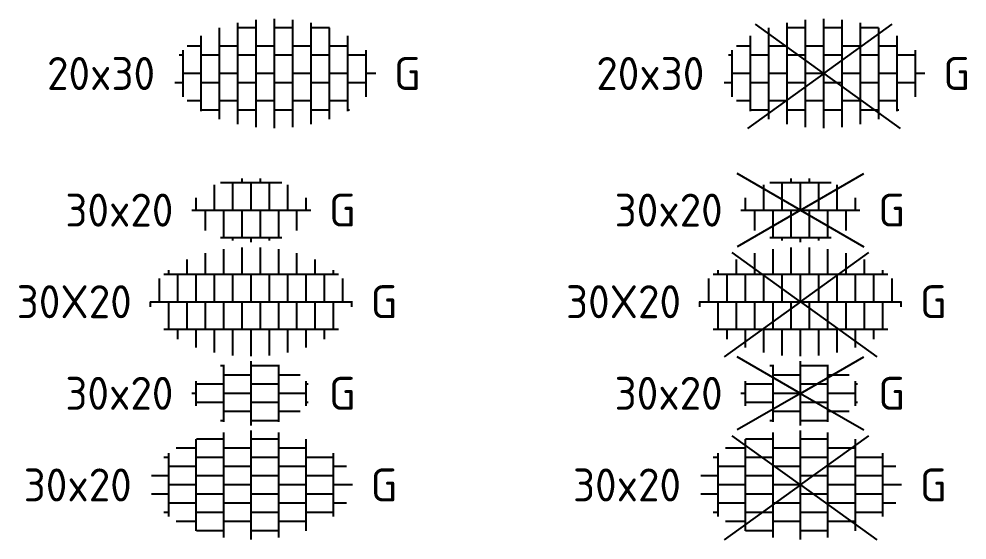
# Model space of a CAD drawing. Header units: metres. Extents: x -77 to 448, y 4806 to 5239.
# Drawn here: x 131.88 to 142.24, y 4976.91 to 4982.6 of the extents above; entities that cross this region are included whole.
import ezdxf
from ezdxf.enums import TextEntityAlignment as Align

# ---------------------------------------------------------------- set-up
doc = ezdxf.new("R2010")
doc.units = ezdxf.units.M
doc.layers.add('V-WE-VH-OPENVERHARDING_STRAATBAKSTEEN-S', color=90, linetype='Continuous', lineweight=25)
doc.styles.add('NLCS-ISO', font='NLCS-ISO.ttf')

# ---------------------------------------------------------------- blocks, each defined once
blk = doc.blocks.new('SVH-TEGEL_200X300_HALFST-SO')
for p, q in [((-2, -2.773), (-2, 2.773)), ((-1, -2.926), (-1, 2.926)), ((0, -2.975), (0, 2.975)), ((1, -2.926), (1, 2.926)), ((2, -2.773), (2, 2.773)), ((-3, -2.498), (-3, 2.498)), ((-1, 2.5), (-2, 2.5)), ((1, 2.5), (0, 2.5)), ((2.995, 2.5), (2, 2.5)), ((3, -2.498), (3, 2.498)), ((-4, -2.052), (-4, 2.052)), ((4, -2.052), (4, 2.052)), ((-5, -1.266), (-5, 1.266)), ((-4, 1.5), (-4.771, 1.5)), ((-2, 1.5), (-3, 1.5)), ((0, 1.5), (-1, 1.5)), ((2, 1.5), (1, 1.5)), ((4, 1.5), (3, 1.5)), ((5, -1.266), (5, 1.266)), ((-5, 1), (-5.204, 1)), ((-3, 1), (-4, 1)), ((-1, 1), (-2, 1)), ((1, 1), (0, 1)), ((3, 1), (2, 1)), ((5, 1), (4, 1)), ((-4, 0), (-5, 0)), ((-2, 0), (-3, 0)), ((0, 0), (-1, 0)), ((-5, -0.5), (-5.446, -0.5)), ((-3, -0.5), (-4, -0.5)), ((-1, -0.5), (-2, -0.5)), ((1, -0.5), (0, -0.5)), ((2, 0), (1, 0)), ((3, -0.5), (2, -0.5)), ((4, 0), (3, 0)), ((5, -0.5), (4, -0.5)), ((5.525, 0), (5, 0)), ((-4, -1.5), (-4.771, -1.5)), ((-2, -1.5), (-3, -1.5)), ((0, -1.5), (-1, -1.5)), ((2, -1.5), (1, -1.5)), ((4, -1.5), (3, -1.5)), ((-3, -2), (-4, -2)), ((-1, -2), (-2, -2)), ((1, -2), (0, -2)), ((3, -2), (2, -2)), ((4.09, -2), (4, -2))]:
    blk.add_line(p, q)
at = {"style": 'NLCS-ISO'}
blk.add_attdef('FORMAAT', text='', height=1.8, dxfattribs=at).set_placement((-6.525, 0), align=Align.MIDDLE_RIGHT)
blk.add_attdef('KLEUR', text='', height=1.8, dxfattribs=at).set_placement((6.525, 0), align=Align.MIDDLE_LEFT)
at = {"style": 'NLCS-ISO', "flags": 1}
blk.add_attdef('FUNCTIE', text='', height=1.8, dxfattribs=at).set_placement((0, -3.975), align=Align.TOP_CENTER)
blk = doc.blocks.new('SVH-TEGEL_300X200_HALFST-SO')
for p, q in [((-1.5, -2.863), (-1.5, 2.863)), ((0, -2.975), (0, 2.975)), ((1.5, -2.863), (1.5, 2.863)), ((-3, -2.498), (-3, 2.498)), ((-1.5, 2.5), (-2.995, 2.5)), ((1.5, 2.5), (0, 2.5)), ((3, -2.498), (3, 2.498)), ((-4.5, -1.726), (-4.5, 1.726)), ((-3, 2), (-4.09, 2)), ((0, 2), (-1.5, 2)), ((3, 2), (1.5, 2)), ((4.5, -1.726), (4.5, 1.726)), ((-4.5, 1.5), (-4.771, 1.5)), ((-1.5, 1.5), (-3, 1.5)), ((1.5, 1.5), (0, 1.5)), ((4.5, 1.5), (3, 1.5)), ((-3, 1), (-4.5, 1)), ((0, 1), (-1.5, 1)), ((3, 1), (1.5, 1)), ((5.204, 1), (4.5, 1)), ((-4.5, 0.5), (-5.446, 0.5)), ((-3, 0), (-4.5, 0)), ((-1.5, 0.5), (-3, 0.5)), ((0, 0), (-1.5, 0)), ((1.5, 0.5), (0, 0.5)), ((3, 0), (1.5, 0)), ((4.5, 0.5), (3, 0.5)), ((-4.5, -0.5), (-5.446, -0.5)), ((-1.5, -0.5), (-3, -0.5)), ((1.5, -0.5), (0, -0.5)), ((4.5, -0.5), (3, -0.5)), ((5.525, 0), (4.5, 0)), ((-3, -1), (-4.5, -1)), ((0, -1), (-1.5, -1)), ((3, -1), (1.5, -1)), ((5.204, -1), (4.5, -1)), ((-4.5, -1.5), (-4.771, -1.5)), ((-1.5, -1.5), (-3, -1.5)), ((1.5, -1.5), (0, -1.5)), ((4.5, -1.5), (3, -1.5)), ((-3, -2), (-4.09, -2)), ((0, -2), (-1.5, -2)), ((3, -2), (1.5, -2)), ((-1.5, -2.5), (-2.995, -2.5)), ((1.5, -2.5), (0, -2.5))]:
    blk.add_line(p, q)
at = {"style": 'NLCS-ISO'}
blk.add_attdef('FORMAAT', text='', height=1.8, dxfattribs=at).set_placement((-6.525, 0), align=Align.MIDDLE_RIGHT)
blk.add_attdef('KLEUR', text='', height=1.8, dxfattribs=at).set_placement((6.525, 0), align=Align.MIDDLE_LEFT)
at = {"style": 'NLCS-ISO', "flags": 1}
blk.add_attdef('FUNCTIE', text='', height=1.8, dxfattribs=at).set_placement((-0.069, -3.973), align=Align.TOP_CENTER)
blk = doc.blocks.new('SVH-TEGEL_300X200_HALFST_KL-SO')
for p, q in [((0, -1.75), (0, 1.75)), ((-1.5, 1.5), (-1.674, 1.5)), ((-1.5, -1.552), (-1.5, 1.552)), ((1.5, 1.5), (0, 1.5)), ((1.5, -1.552), (1.5, 1.552)), ((-3, -0.673), (-3, 0.673)), ((0, 1), (-1.5, 1)), ((2.667, 1), (1.5, 1)), ((3, -0.673), (3, 0.673)), ((-3, 0), (-3.25, 0)), ((-1.5, 0.5), (-3, 0.5)), ((0, 0), (-1.5, 0)), ((1.5, 0.5), (0, 0.5)), ((3, 0), (1.5, 0)), ((3.115, 0.5), (3, 0.5)), ((-1.5, -0.5), (-3, -0.5)), ((1.5, -0.5), (0, -0.5)), ((3.115, -0.5), (3, -0.5)), ((0, -1), (-1.5, -1)), ((2.667, -1), (1.5, -1)), ((-1.5, -1.5), (-1.674, -1.5)), ((1.5, -1.5), (0, -1.5))]:
    blk.add_line(p, q)
at = {"style": 'NLCS-ISO'}
blk.add_attdef('FORMAAT', text='', height=1.8, dxfattribs=at).set_placement((-4.25, 0), align=Align.MIDDLE_RIGHT)
blk.add_attdef('KLEUR', text='', height=1.8, dxfattribs=at).set_placement((4.25, 0), align=Align.MIDDLE_LEFT)
at = {"style": 'NLCS-ISO', "flags": 1}
blk.add_attdef('FUNCTIE', text='', height=1.8, dxfattribs=at).set_placement((0, -2.75), align=Align.TOP_CENTER)
blk = doc.blocks.new('SVH-TEGEL_300X200_LINT-SO')
for p, q in [((-2.5, 1.5), (-2.5, 2.653)), ((-1.5, 1.5), (-1.5, 2.863)), ((-0.5, 1.5), (-0.5, 2.963)), ((0.5, 1.5), (0.5, 2.963)), ((1.5, 1.5), (1.5, 2.863)), ((2.5, 1.5), (2.5, 2.653)), ((-3.5, 1.5), (-3.5, 2.302)), ((3.5, 1.5), (3.5, 2.302)), ((-4.5, 1.5), (-4.5, 1.726)), ((4.5, 1.5), (4.5, 1.726)), ((-5, 0), (-5, 1.266)), ((-4.771, 1.5), (4.771, 1.5)), ((-4, 0), (-4, 1.5)), ((-3, 0), (-3, 1.5)), ((-2, 0), (-2, 1.5)), ((-1, 0), (-1, 1.5)), ((0, 0), (0, 1.5)), ((1, 0), (1, 1.5)), ((2, 0), (2, 1.5)), ((3, 0), (3, 1.5)), ((4, 0), (4, 1.5)), ((5, 0), (5, 1.266)), ((-5.525, 0), (5.525, 0)), ((-5.5, -0.283), (-5.5, 0)), ((-4.5, -1.5), (-4.5, 0)), ((-3.5, -1.5), (-3.5, 0)), ((-2.5, -1.5), (-2.5, 0)), ((-1.5, -1.5), (-1.5, 0)), ((-0.5, -1.5), (-0.5, 0)), ((0.5, -1.5), (0.5, 0)), ((1.5, -1.5), (1.5, 0)), ((2.5, -1.5), (2.5, 0)), ((3.5, -1.5), (3.5, 0)), ((4.5, -1.5), (4.5, 0)), ((5.5, -0.283), (5.5, 0)), ((-4.771, -1.5), (4.771, -1.5)), ((-4, -2.052), (-4, -1.5)), ((-3, -2.498), (-3, -1.5)), ((-2, -2.773), (-2, -1.5)), ((-1, -2.926), (-1, -1.5)), ((0, -2.975), (0, -1.5)), ((1, -2.926), (1, -1.5)), ((2, -2.773), (2, -1.5)), ((3, -2.498), (3, -1.5)), ((4, -2.052), (4, -1.5))]:
    blk.add_line(p, q)
at = {"style": 'NLCS-ISO'}
blk.add_attdef('FORMAAT', text='', height=1.8, dxfattribs=at).set_placement((-6.525, 0), align=Align.MIDDLE_RIGHT)
blk.add_attdef('KLEUR', text='', height=1.8, dxfattribs=at).set_placement((6.525, 0), align=Align.MIDDLE_LEFT)
at = {"style": 'NLCS-ISO', "flags": 1}
blk.add_attdef('FUNCTIE', text='', height=1.8, dxfattribs=at).set_placement((0, -3.975), align=Align.TOP_CENTER)
blk = doc.blocks.new('SVH-TEGEL_300X200_LINT_KL-SO')
for p, q in [((-0.5, 1.5), (-0.5, 1.729)), ((0.5, 1.5), (0.5, 1.729)), ((-2, 0), (-2, 1.379)), ((-1.674, 1.5), (1.674, 1.5)), ((-1.5, 1.5), (-1.5, 1.552)), ((-1, 0), (-1, 1.5)), ((0, 0), (0, 1.5)), ((1, 0), (1, 1.5)), ((1.5, 1.5), (1.5, 1.552)), ((2, 0), (2, 1.379)), ((-3, 0), (-3, 0.673)), ((3, 0), (3, 0.673)), ((-3.25, 0), (3.25, 0)), ((-2.5, -1.118), (-2.5, 0)), ((-1.5, -1.5), (-1.5, 0)), ((-0.5, -1.5), (-0.5, 0)), ((0.5, -1.5), (0.5, 0)), ((1.5, -1.5), (1.5, 0)), ((2.5, -1.118), (2.5, 0)), ((-1.674, -1.5), (1.674, -1.5)), ((-1, -1.665), (-1, -1.5)), ((0, -1.75), (0, -1.5)), ((1, -1.665), (1, -1.5))]:
    blk.add_line(p, q)
at = {"style": 'NLCS-ISO'}
blk.add_attdef('FORMAAT', text='', height=1.8, dxfattribs=at).set_placement((-4.25, 0), align=Align.MIDDLE_RIGHT)
blk.add_attdef('KLEUR', text='', height=1.8, dxfattribs=at).set_placement((4.25, 0), align=Align.MIDDLE_LEFT)
at = {"style": 'NLCS-ISO', "flags": 1}
blk.add_attdef('FUNCTIE', text='', height=1.8, dxfattribs=at).set_placement((0, -2.75), align=Align.TOP_CENTER)
blk = doc.blocks.new('V-SVH-TEGEL_200X300_HALFST-SO')
for p, q in [((0, 0), (-3.728, 2.684)), ((-2, -2.773), (-2, 2.773)), ((-1, -2.926), (-1, 2.926)), ((0, -2.975), (0, 2.975)), ((0, 0), (3.728, 2.684)), ((1, -2.926), (1, 2.926)), ((2, -2.773), (2, 2.773)), ((-3, -2.498), (-3, 2.498)), ((-1, 2.5), (-2, 2.5)), ((1, 2.5), (0, 2.5)), ((2.995, 2.5), (2, 2.5)), ((3, -2.498), (3, 2.498)), ((-4, -2.052), (-4, 2.052)), ((4, -2.052), (4, 2.052)), ((-5, -1.266), (-5, 1.266)), ((-4, 1.5), (-4.771, 1.5)), ((-2, 1.5), (-3, 1.5)), ((0, 1.5), (-1, 1.5)), ((2, 1.5), (1, 1.5)), ((4, 1.5), (3, 1.5)), ((5, -1.266), (5, 1.266)), ((-5, 1), (-5.204, 1)), ((-3, 1), (-4, 1)), ((-1, 1), (-2, 1)), ((1, 1), (0, 1)), ((3, 1), (2, 1)), ((5, 1), (4, 1)), ((-4, 0), (-5, 0)), ((0, 0), (-4.172, -3.003)), ((-2, 0), (-3, 0)), ((0, 0), (-1, 0)), ((-5, -0.5), (-5.446, -0.5)), ((-3, -0.5), (-4, -0.5)), ((-1, -0.5), (-2, -0.5)), ((0, 0), (4.172, -3.003)), ((1, -0.5), (0, -0.5)), ((2, 0), (1, 0)), ((3, -0.5), (2, -0.5)), ((4, 0), (3, 0)), ((5, -0.5), (4, -0.5)), ((5.525, 0), (5, 0)), ((-4, -1.5), (-4.771, -1.5)), ((-2, -1.5), (-3, -1.5)), ((0, -1.5), (-1, -1.5)), ((2, -1.5), (1, -1.5)), ((4, -1.5), (3, -1.5)), ((-3, -2), (-4, -2)), ((-1, -2), (-2, -2)), ((1, -2), (0, -2)), ((3, -2), (2, -2)), ((4.09, -2), (4, -2))]:
    blk.add_line(p, q)
at = {"style": 'NLCS-ISO'}
blk.add_attdef('FORMAAT', text='', height=1.8, dxfattribs=at).set_placement((-6.525, 0), align=Align.MIDDLE_RIGHT)
blk.add_attdef('KLEUR', text='', height=1.8, dxfattribs=at).set_placement((6.525, 0), align=Align.MIDDLE_LEFT)
at = {"style": 'NLCS-ISO', "flags": 1}
blk.add_attdef('FUNCTIE', text='', height=1.8, dxfattribs=at).set_placement((0, -3.975), align=Align.TOP_CENTER)
blk = doc.blocks.new('V-SVH-TEGEL_300X200_HALFST-SO')
for p, q in [((0, 0), (-3.728, 2.684)), ((-1.5, -2.863), (-1.5, 2.863)), ((0, -2.975), (0, 2.975)), ((0, 0), (3.728, 2.684)), ((1.5, -2.863), (1.5, 2.863)), ((-3, -2.498), (-3, 2.498)), ((-1.5, 2.5), (-2.995, 2.5)), ((1.5, 2.5), (0, 2.5)), ((3, -2.498), (3, 2.498)), ((-4.5, -1.726), (-4.5, 1.726)), ((-3, 2), (-4.09, 2)), ((0, 2), (-1.5, 2)), ((3, 2), (1.5, 2)), ((4.5, -1.726), (4.5, 1.726)), ((-4.5, 1.5), (-4.771, 1.5)), ((-1.5, 1.5), (-3, 1.5)), ((1.5, 1.5), (0, 1.5)), ((4.5, 1.5), (3, 1.5)), ((-3, 1), (-4.5, 1)), ((0, 1), (-1.5, 1)), ((3, 1), (1.5, 1)), ((5.204, 1), (4.5, 1)), ((-4.5, 0.5), (-5.446, 0.5)), ((-3, 0), (-4.5, 0)), ((0, 0), (-4.172, -3.003)), ((-1.5, 0.5), (-3, 0.5)), ((0, 0), (-1.5, 0)), ((1.5, 0.5), (0, 0.5)), ((3, 0), (1.5, 0)), ((4.5, 0.5), (3, 0.5)), ((-4.5, -0.5), (-5.446, -0.5)), ((-1.5, -0.5), (-3, -0.5)), ((0, 0), (4.172, -3.003)), ((1.5, -0.5), (0, -0.5)), ((4.5, -0.5), (3, -0.5)), ((5.525, 0), (4.5, 0)), ((-3, -1), (-4.5, -1)), ((0, -1), (-1.5, -1)), ((3, -1), (1.5, -1)), ((5.204, -1), (4.5, -1)), ((-4.5, -1.5), (-4.771, -1.5)), ((-1.5, -1.5), (-3, -1.5)), ((1.5, -1.5), (0, -1.5)), ((4.5, -1.5), (3, -1.5)), ((-3, -2), (-4.09, -2)), ((0, -2), (-1.5, -2)), ((3, -2), (1.5, -2)), ((-1.5, -2.5), (-2.995, -2.5)), ((1.5, -2.5), (0, -2.5))]:
    blk.add_line(p, q)
at = {"style": 'NLCS-ISO'}
blk.add_attdef('FORMAAT', text='', height=1.8, dxfattribs=at).set_placement((-6.525, 0), align=Align.MIDDLE_RIGHT)
blk.add_attdef('KLEUR', text='', height=1.8, dxfattribs=at).set_placement((6.525, 0), align=Align.MIDDLE_LEFT)
at = {"style": 'NLCS-ISO', "flags": 1}
blk.add_attdef('FUNCTIE', text='', height=1.8, dxfattribs=at).set_placement((-0.069, -3.973), align=Align.TOP_CENTER)
blk = doc.blocks.new('V-SVH-TEGEL_300X200_HALFST_KL-SO')
for p, q in [((0, 0), (-3.464, 2)), ((0, 0), (3.464, 2)), ((0, -1.75), (0, 1.75)), ((-1.5, 1.5), (-1.674, 1.5)), ((-1.5, -1.552), (-1.5, 1.552)), ((1.5, 1.5), (0, 1.5)), ((1.5, -1.552), (1.5, 1.552)), ((-3, -0.673), (-3, 0.673)), ((0, 1), (-1.5, 1)), ((2.667, 1), (1.5, 1)), ((3, -0.673), (3, 0.673)), ((0, 0), (-3.464, -2)), ((-3, 0), (-3.25, 0)), ((-1.5, 0.5), (-3, 0.5)), ((0, 0), (-1.5, 0)), ((1.5, 0.5), (0, 0.5)), ((0, 0), (3.464, -2)), ((3, 0), (1.5, 0)), ((3.115, 0.5), (3, 0.5)), ((-1.5, -0.5), (-3, -0.5)), ((1.5, -0.5), (0, -0.5)), ((3.115, -0.5), (3, -0.5)), ((0, -1), (-1.5, -1)), ((2.667, -1), (1.5, -1)), ((-1.5, -1.5), (-1.674, -1.5)), ((1.5, -1.5), (0, -1.5))]:
    blk.add_line(p, q)
at = {"style": 'NLCS-ISO'}
blk.add_attdef('FORMAAT', text='', height=1.8, dxfattribs=at).set_placement((-4.25, 0), align=Align.MIDDLE_RIGHT)
blk.add_attdef('KLEUR', text='', height=1.8, dxfattribs=at).set_placement((4.25, 0), align=Align.MIDDLE_LEFT)
at = {"style": 'NLCS-ISO', "flags": 1}
blk.add_attdef('FUNCTIE', text='', height=1.8, dxfattribs=at).set_placement((0, -2.75), align=Align.TOP_CENTER)
blk = doc.blocks.new('V-SVH-TEGEL_300X200_LINT-SO')
for p, q in [((0, 0), (-3.728, 2.684)), ((-2.5, 1.5), (-2.5, 2.653)), ((-1.5, 1.5), (-1.5, 2.863)), ((-0.5, 1.5), (-0.5, 2.963)), ((0, 0), (3.728, 2.684)), ((0.5, 1.5), (0.5, 2.963)), ((1.5, 1.5), (1.5, 2.863)), ((2.5, 1.5), (2.5, 2.653)), ((-3.5, 1.5), (-3.5, 2.302)), ((3.5, 1.5), (3.5, 2.302)), ((-4.5, 1.5), (-4.5, 1.726)), ((4.5, 1.5), (4.5, 1.726)), ((-5, 0), (-5, 1.266)), ((-4.771, 1.5), (4.771, 1.5)), ((-4, 0), (-4, 1.5)), ((-3, 0), (-3, 1.5)), ((-2, 0), (-2, 1.5)), ((-1, 0), (-1, 1.5)), ((0, 0), (0, 1.5)), ((1, 0), (1, 1.5)), ((2, 0), (2, 1.5)), ((3, 0), (3, 1.5)), ((4, 0), (4, 1.5)), ((5, 0), (5, 1.266)), ((-5.525, 0), (5.525, 0)), ((-5.5, -0.283), (-5.5, 0)), ((-4.5, -1.5), (-4.5, 0)), ((0, 0), (-4.172, -3.003)), ((-3.5, -1.5), (-3.5, 0)), ((-2.5, -1.5), (-2.5, 0)), ((-1.5, -1.5), (-1.5, 0)), ((-0.5, -1.5), (-0.5, 0)), ((0.5, -1.5), (0.5, 0)), ((1.5, -1.5), (1.5, 0)), ((2.5, -1.5), (2.5, 0)), ((3.5, -1.5), (3.5, 0)), ((4.5, -1.5), (4.5, 0)), ((0, 0), (4.172, -3.003)), ((5.5, -0.283), (5.5, 0)), ((-4.771, -1.5), (4.771, -1.5)), ((-4, -2.052), (-4, -1.5)), ((-3, -2.498), (-3, -1.5)), ((-2, -2.773), (-2, -1.5)), ((-1, -2.926), (-1, -1.5)), ((0, -2.975), (0, -1.5)), ((1, -2.926), (1, -1.5)), ((2, -2.773), (2, -1.5)), ((3, -2.498), (3, -1.5)), ((4, -2.052), (4, -1.5))]:
    blk.add_line(p, q)
at = {"style": 'NLCS-ISO'}
blk.add_attdef('FORMAAT', text='', height=1.8, dxfattribs=at).set_placement((-6.525, 0), align=Align.MIDDLE_RIGHT)
blk.add_attdef('KLEUR', text='', height=1.8, dxfattribs=at).set_placement((6.525, 0), align=Align.MIDDLE_LEFT)
at = {"style": 'NLCS-ISO', "flags": 1}
blk.add_attdef('FUNCTIE', text='', height=1.8, dxfattribs=at).set_placement((0, -3.975), align=Align.TOP_CENTER)
blk = doc.blocks.new('V-SVH-TEGEL_300X200_LINT_KL-SO')
for p, q in [((0, 0), (-3.464, 2)), ((-0.5, 1.5), (-0.5, 1.729)), ((0, 0), (3.464, 2)), ((0.5, 1.5), (0.5, 1.729)), ((-2, 0), (-2, 1.379)), ((-1.674, 1.5), (1.674, 1.5)), ((-1.5, 1.5), (-1.5, 1.552)), ((-1, 0), (-1, 1.5)), ((0, 0), (0, 1.5)), ((1, 0), (1, 1.5)), ((1.5, 1.5), (1.5, 1.552)), ((2, 0), (2, 1.379)), ((-3, 0), (-3, 0.673)), ((3, 0), (3, 0.673)), ((0, 0), (-3.464, -2)), ((-3.25, 0), (3.25, 0)), ((-2.5, -1.118), (-2.5, 0)), ((-1.5, -1.5), (-1.5, 0)), ((-0.5, -1.5), (-0.5, 0)), ((0, 0), (3.464, -2)), ((0.5, -1.5), (0.5, 0)), ((1.5, -1.5), (1.5, 0)), ((2.5, -1.118), (2.5, 0)), ((-1.674, -1.5), (1.674, -1.5)), ((-1, -1.665), (-1, -1.5)), ((0, -1.75), (0, -1.5)), ((1, -1.665), (1, -1.5))]:
    blk.add_line(p, q)
at = {"style": 'NLCS-ISO'}
blk.add_attdef('FORMAAT', text='', height=1.8, dxfattribs=at).set_placement((-4.25, 0), align=Align.MIDDLE_RIGHT)
blk.add_attdef('KLEUR', text='', height=1.8, dxfattribs=at).set_placement((4.25, 0), align=Align.MIDDLE_LEFT)
at = {"style": 'NLCS-ISO', "flags": 1}
blk.add_attdef('FUNCTIE', text='', height=1.8, dxfattribs=at).set_placement((0, -2.75), align=Align.TOP_CENTER)

msp = doc.modelspace()

# ---------------------------------------------------------------- block references
at = {"layer": 'V-WE-VH-OPENVERHARDING_STRAATBAKSTEEN-S', "xscale": 0.2, "yscale": 0.2, "zscale": 0.2}
for name, p, values in [('SVH-TEGEL_200X300_HALFST-SO', (134.674, 4982.004), {'FORMAAT': '20x30', 'KLEUR': 'G'}), ('V-SVH-TEGEL_200X300_HALFST-SO', (140.674, 4982.004), {'FORMAAT': '20x30', 'KLEUR': 'G'}), ('SVH-TEGEL_300X200_LINT_KL-SO', (134.419, 4980.513), {'FORMAAT': '30x20', 'KLEUR': 'G'}), ('V-SVH-TEGEL_300X200_LINT_KL-SO', (140.419, 4980.513), {'FORMAAT': '30x20', 'KLEUR': 'G'}), ('SVH-TEGEL_300X200_LINT-SO', (134.419, 4979.513), {'FORMAAT': '30X20', 'KLEUR': 'G'}), ('V-SVH-TEGEL_300X200_LINT-SO', (140.419, 4979.513), {'FORMAAT': '30X20', 'KLEUR': 'G'}), ('V-SVH-TEGEL_300X200_HALFST_KL-SO', (140.419, 4978.513), {'FORMAAT': '30x20', 'KLEUR': 'G'}), ('SVH-TEGEL_300X200_HALFST_KL-SO', (134.419, 4978.513), {'FORMAAT': '30x20', 'KLEUR': 'G'}), ('SVH-TEGEL_300X200_HALFST-SO', (134.419, 4977.513), {'FORMAAT': '30x20', 'KLEUR': 'G'}), ('V-SVH-TEGEL_300X200_HALFST-SO', (140.419, 4977.513), {'FORMAAT': '30x20', 'KLEUR': 'G'})]:
    msp.add_blockref(name, p, dxfattribs=at).add_auto_attribs(values)

doc.saveas('drawing.dxf')
